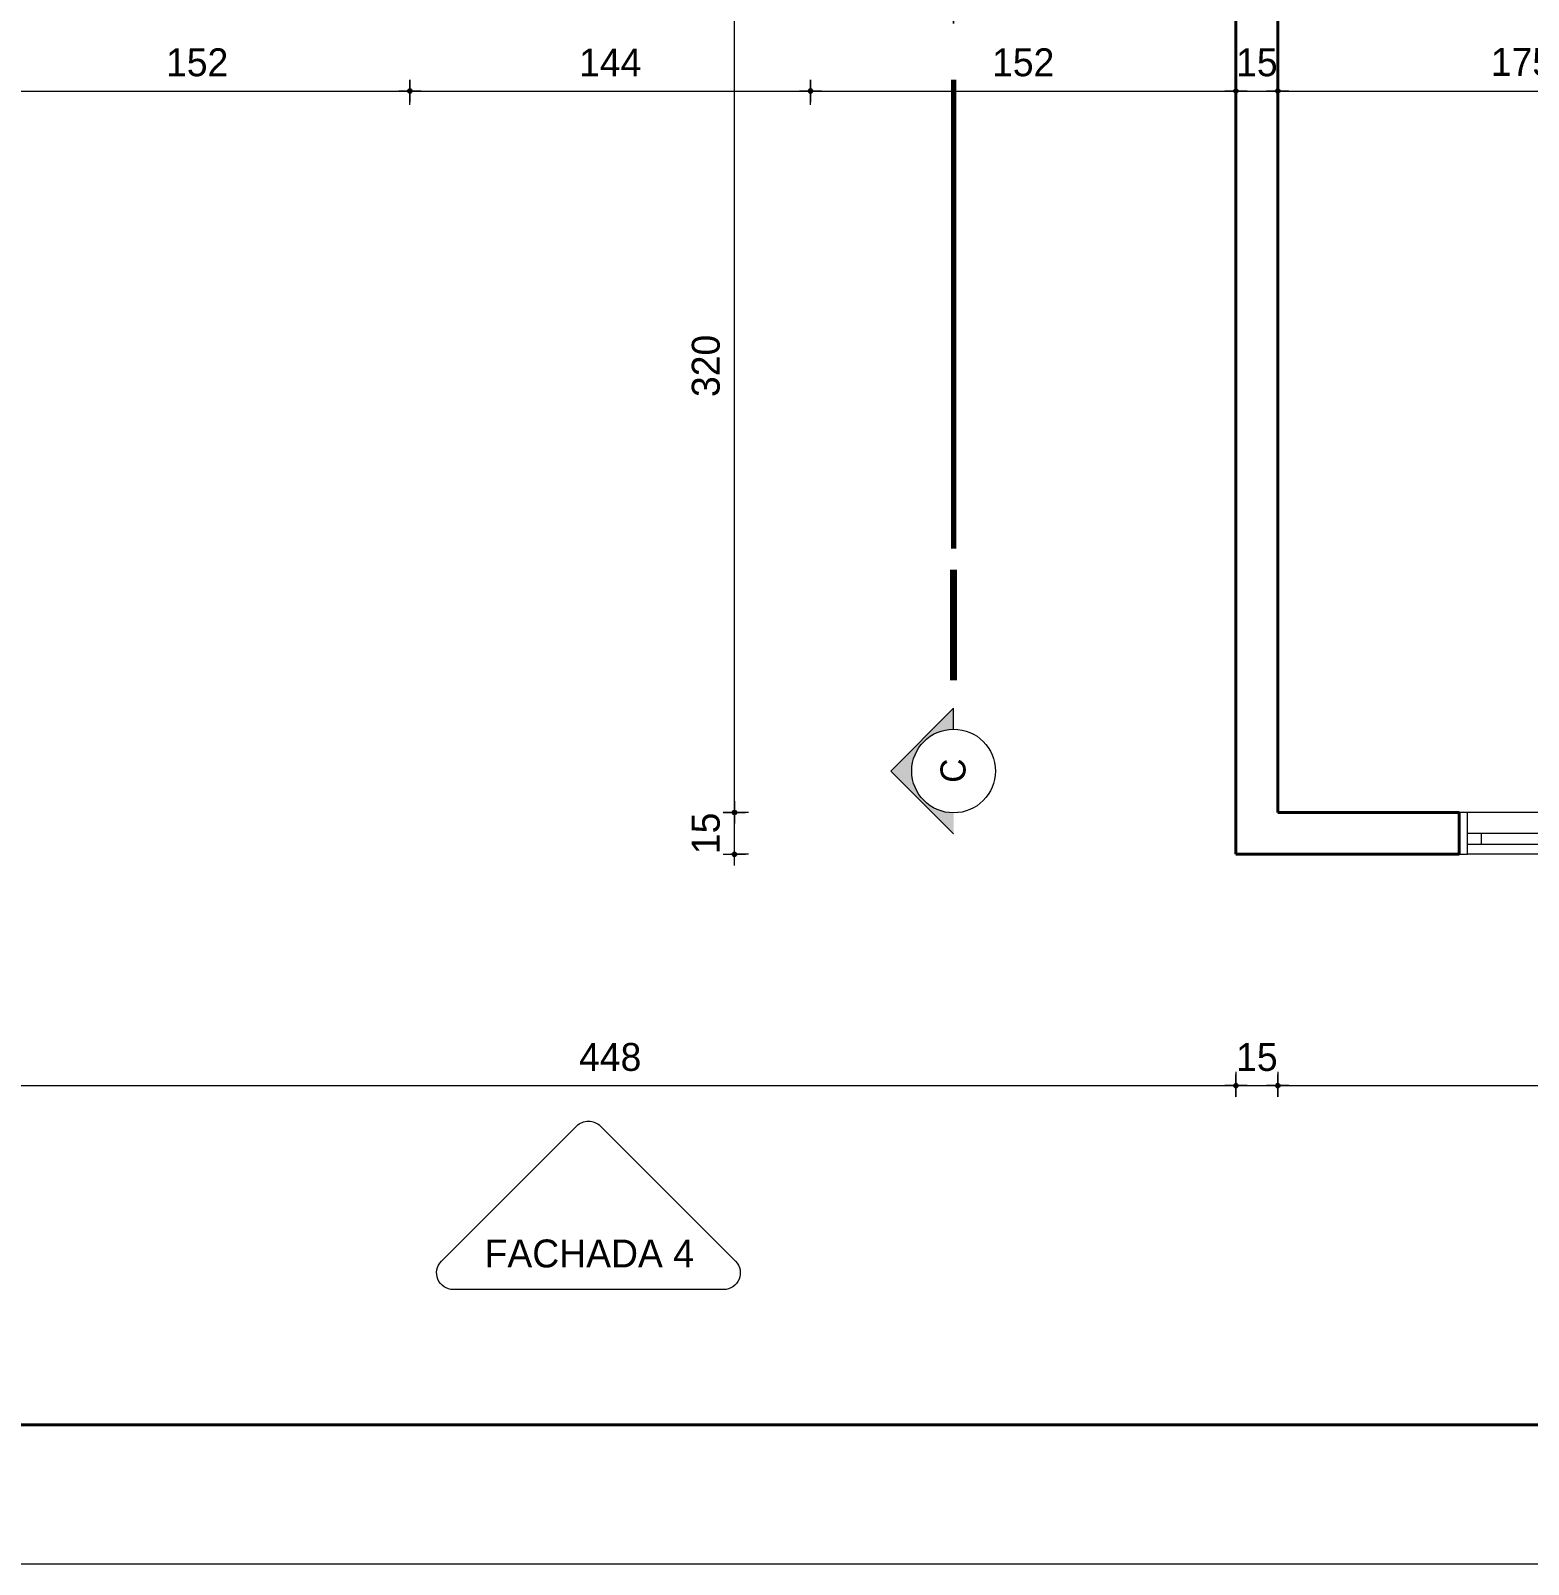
# Model space of a CAD drawing. Header units: millimetres. Extents: x 13204 to 24802, y 21209 to 40694.
# Drawn here: x 18541 to 19077, y 35321 to 35871 of the extents above; entities that cross this region are included whole.
import ezdxf

# ---------------------------------------------------------------- set-up
doc = ezdxf.new("R2010")
doc.units = ezdxf.units.MM
doc.linetypes.add('ACAD_ISO04W100', pattern=[30, 24, -3, 0, -3])
doc.linetypes.add('ACAD_ISO12W100', pattern=[21, 12, -3, 0, -3, 0, -3])
for name, color, linetype, lineweight in [('COTAS', 30, 'Continuous', 5), ('Esquadrias', 2, 'Continuous', 20), ('Linha Corte', 7, 'Continuous', 70), ('PAREDE', 1, 'Continuous', 40), ('Paredes', 1, 'Continuous', 40), ('TEXTO', 4, 'Continuous', 5)]:
    doc.layers.add(name, color=color, linetype=linetype, lineweight=lineweight)
doc.styles.add('LANA', font='stylu.ttf')
doc.dimstyles.new('COTA 50', dxfattribs={"dimscale": 0, "dimtxt": 10, "dimasz": 0.5, "dimexe": 1.25, "dimexo": 5, "dimgap": 5, "dimtad": 1, "dimdec": 0, "dimtxsty": 'LANA', "dimblk": 'cota', "dimcen": 2.5, "dimse2": 1, "dimclrd": 256, "dimclre": 256, "dimclrt": 256, "dimaunit": 1, "dimadec": 0, "dimazin": 0, "dimtfac": 1, "dimtdec": 0, "dimtmove": 0, "dimatfit": 3, "dimldrblk": 'DOTSMALL', "dimfxl": 5, "dimfxlon": 1, "dimtzin": 9, "dimlwd": -1, "dimlwe": -1, "dimarcsym": 0})

# ---------------------------------------------------------------- blocks, each defined once
blk = doc.blocks.new('*U13', base_point=(47994.74, 3576.54))
at = {"layer": 'Esquadrias'}
for p, q in [((47847.74, 3576.54), (47844.74, 3576.54)), ((47847.74, 3561.54), (47847.74, 3576.54)), ((47991.74, 3573.04), (47917.24, 3573.04)), ((47917.24, 3565.04), (47917.24, 3573.04)), ((47922.24, 3565.04), (47922.24, 3573.04)), ((47986.74, 3569.04), (47986.74, 3573.04)), ((47991.74, 3576.54), (47994.74, 3576.54)), ((47991.74, 3561.54), (47991.74, 3576.54)), ((47991.74, 3569.04), (47847.74, 3569.04)), ((47852.74, 3565.04), (47852.74, 3569.04)), ((47844.74, 3561.54), (47847.74, 3561.54)), ((47922.24, 3565.04), (47847.74, 3565.04)), ((47994.74, 3561.54), (47991.74, 3561.54))]:
    blk.add_line(p, q, dxfattribs=at)
at = {"layer": 'Esquadrias', "color": 0}
for p, q in [((47991.74, 3576.54), (47847.74, 3576.54)), ((47991.74, 3561.54), (47847.74, 3561.54))]:
    blk.add_line(p, q, dxfattribs=at)
blk = doc.blocks.new('cota')
at = {"layer": 'COTAS'}
blk.add_hatch(color=256, dxfattribs=at).paths.add_polyline_path([(-1.6, 0, 1), (1.6, 0, 1)])
for points in [[(-1.6, 0), (-8, 0)], [(0, 1.6), (0, 8)], [(8, 0), (1.6, 0)], [(0, -8), (0, -1.6)]]:
    blk.add_lwpolyline(points, dxfattribs=at)
blk.add_circle((0, 0), 1.6, dxfattribs=at)
blk = doc.blocks.new('*D636')
at = {"layer": 'COTAS', "transparency": 16777216}
for p, q in [((18524.27, 35497.97), (18524.27, 35491.72)), ((18524.77, 35492.97), (18972.22, 35492.97))]:
    blk.add_line(p, q, dxfattribs=at)
at = {"layer": 'Defpoints', "color": 0, "transparency": 16777216}
for p in [(18524.27, 35575.87), (18972.72, 35575.87), (18972.72, 35492.97)]:
    blk.add_point(p, dxfattribs=at)
at = {"layer": 'COTAS', "transparency": 16777216, "xscale": 0.5, "yscale": 0.5, "zscale": 0.5, "rotation": 180}
blk.add_blockref('cota', (18524.27, 35492.97), dxfattribs=at)
at = {"layer": 'COTAS', "transparency": 16777216, "xscale": 0.5, "yscale": 0.5, "zscale": 0.5}
blk.add_blockref('cota', (18972.72, 35492.97), dxfattribs=at)
at = {"layer": 'COTAS', "transparency": 16777216, "insert": (18748.49, 35503.19), "char_height": 10, "attachment_point": 5, "style": 'LANA'}
blk.add_mtext('448', dxfattribs=at)
blk = doc.blocks.new('_DotSmall')
at = {"layer": 'PAREDE', "color": 0, "const_width": 0.5}
blk.add_lwpolyline([(-0.0625, 0, 1), (0.0625, 0, 1)], format="xyb", close=True, dxfattribs=at)
blk = doc.blocks.new('*D448')
at = {"layer": 'COTAS', "transparency": 16777216}
for p, q in [((18972.72, 35497.97), (18972.72, 35491.72)), ((18973.22, 35492.97), (18987.22, 35492.97))]:
    blk.add_line(p, q, dxfattribs=at)
at = {"layer": 'Defpoints', "color": 0, "transparency": 16777216}
for p in [(18987.72, 35590.87), (18972.72, 35575.87), (18987.72, 35492.97)]:
    blk.add_point(p, dxfattribs=at)
at = {"layer": 'COTAS', "transparency": 16777216, "xscale": 0.5, "yscale": 0.5, "zscale": 0.5, "rotation": 180}
blk.add_blockref('cota', (18972.72, 35492.97), dxfattribs=at)
at = {"layer": 'COTAS', "transparency": 16777216, "xscale": 0.5, "yscale": 0.5, "zscale": 0.5}
blk.add_blockref('cota', (18987.72, 35492.97), dxfattribs=at)
at = {"layer": 'COTAS', "transparency": 16777216, "insert": (18980.22, 35503.18), "char_height": 10, "attachment_point": 5, "style": 'LANA'}
blk.add_mtext('15', dxfattribs=at)
blk = doc.blocks.new('*D637')
at = {"layer": 'COTAS', "transparency": 16777216}
for p, q in [((18987.72, 35497.97), (18987.72, 35491.72)), ((18988.22, 35492.97), (19267.22, 35492.97))]:
    blk.add_line(p, q, dxfattribs=at)
at = {"layer": 'Defpoints', "color": 0, "transparency": 16777216}
for p in [(18987.72, 35590.87), (19267.72, 35590.87), (19267.72, 35492.97)]:
    blk.add_point(p, dxfattribs=at)
at = {"layer": 'COTAS', "transparency": 16777216, "xscale": 0.5, "yscale": 0.5, "zscale": 0.5, "rotation": 180}
blk.add_blockref('cota', (18987.72, 35492.97), dxfattribs=at)
at = {"layer": 'COTAS', "transparency": 16777216, "xscale": 0.5, "yscale": 0.5, "zscale": 0.5}
blk.add_blockref('cota', (19267.72, 35492.97), dxfattribs=at)
at = {"layer": 'COTAS', "transparency": 16777216, "insert": (19127.72, 35503.18), "char_height": 10, "attachment_point": 5, "style": 'LANA'}
blk.add_mtext('280', dxfattribs=at)
blk = doc.blocks.new('*D454')
at = {"layer": 'COTAS', "transparency": 16777216}
for p, q in [((18524.27, 35844.37), (18524.27, 35850.62)), ((18524.77, 35849.37), (18676.22, 35849.37))]:
    blk.add_line(p, q, dxfattribs=at)
at = {"layer": 'Defpoints', "color": 0, "transparency": 16777216}
for p in [(18676.72, 35849.37), (18524.27, 35804.75), (18676.72, 35804.75)]:
    blk.add_point(p, dxfattribs=at)
at = {"layer": 'COTAS', "transparency": 16777216, "xscale": 0.5, "yscale": 0.5, "zscale": 0.5, "rotation": 180}
blk.add_blockref('cota', (18524.27, 35849.37), dxfattribs=at)
at = {"layer": 'COTAS', "transparency": 16777216, "xscale": 0.5, "yscale": 0.5, "zscale": 0.5}
blk.add_blockref('cota', (18676.72, 35849.37), dxfattribs=at)
at = {"layer": 'COTAS', "transparency": 16777216, "insert": (18600.49, 35859.59), "char_height": 10, "attachment_point": 5, "style": 'LANA'}
blk.add_mtext('152', dxfattribs=at)
blk = doc.blocks.new('*D455')
at = {"layer": 'COTAS', "transparency": 16777216}
for p, q in [((18676.72, 35844.37), (18676.72, 35850.62)), ((18677.22, 35849.37), (18819.77, 35849.37))]:
    blk.add_line(p, q, dxfattribs=at)
at = {"layer": 'Defpoints', "color": 0, "transparency": 16777216}
for p in [(18820.27, 35849.37), (18676.72, 35804.75), (18820.27, 35804.75)]:
    blk.add_point(p, dxfattribs=at)
at = {"layer": 'COTAS', "transparency": 16777216, "xscale": 0.5, "yscale": 0.5, "zscale": 0.5, "rotation": 180}
blk.add_blockref('cota', (18676.72, 35849.37), dxfattribs=at)
at = {"layer": 'COTAS', "transparency": 16777216, "xscale": 0.5, "yscale": 0.5, "zscale": 0.5}
blk.add_blockref('cota', (18820.27, 35849.37), dxfattribs=at)
at = {"layer": 'COTAS', "transparency": 16777216, "insert": (18748.49, 35859.6), "char_height": 10, "attachment_point": 5, "style": 'LANA'}
blk.add_mtext('144', dxfattribs=at)
blk = doc.blocks.new('*D456')
at = {"layer": 'COTAS', "transparency": 16777216}
for p, q in [((18820.27, 35844.37), (18820.27, 35850.62)), ((18820.77, 35849.37), (18972.22, 35849.37))]:
    blk.add_line(p, q, dxfattribs=at)
at = {"layer": 'Defpoints', "color": 0, "transparency": 16777216}
for p in [(18972.72, 35849.37), (18820.27, 35804.75), (18972.72, 35804.75)]:
    blk.add_point(p, dxfattribs=at)
at = {"layer": 'COTAS', "transparency": 16777216, "xscale": 0.5, "yscale": 0.5, "zscale": 0.5, "rotation": 180}
blk.add_blockref('cota', (18820.27, 35849.37), dxfattribs=at)
at = {"layer": 'COTAS', "transparency": 16777216, "xscale": 0.5, "yscale": 0.5, "zscale": 0.5}
blk.add_blockref('cota', (18972.72, 35849.37), dxfattribs=at)
at = {"layer": 'COTAS', "transparency": 16777216, "insert": (18896.49, 35859.59), "char_height": 10, "attachment_point": 5, "style": 'LANA'}
blk.add_mtext('152', dxfattribs=at)
blk = doc.blocks.new('*D460')
at = {"layer": 'COTAS', "transparency": 16777216}
for p, q in [((18972.72, 35844.37), (18972.72, 35850.62)), ((18973.22, 35849.37), (18987.22, 35849.37))]:
    blk.add_line(p, q, dxfattribs=at)
at = {"layer": 'Defpoints', "color": 0, "transparency": 16777216}
for p in [(18987.72, 35849.37), (18972.72, 35804.75), (18987.72, 35804.75)]:
    blk.add_point(p, dxfattribs=at)
at = {"layer": 'COTAS', "transparency": 16777216, "xscale": 0.5, "yscale": 0.5, "zscale": 0.5, "rotation": 180}
blk.add_blockref('cota', (18972.72, 35849.37), dxfattribs=at)
at = {"layer": 'COTAS', "transparency": 16777216, "xscale": 0.5, "yscale": 0.5, "zscale": 0.5}
blk.add_blockref('cota', (18987.72, 35849.37), dxfattribs=at)
at = {"layer": 'COTAS', "transparency": 16777216, "insert": (18980.22, 35859.59), "char_height": 10, "attachment_point": 5, "style": 'LANA'}
blk.add_mtext('15', dxfattribs=at)
blk = doc.blocks.new('*D461')
at = {"layer": 'COTAS', "transparency": 16777216}
for p, q in [((18987.72, 35844.37), (18987.72, 35850.62)), ((18988.22, 35849.37), (19162.22, 35849.37))]:
    blk.add_line(p, q, dxfattribs=at)
at = {"layer": 'Defpoints', "color": 0, "transparency": 16777216}
for p in [(19162.72, 35849.37), (18987.72, 35804.75), (19162.72, 35804.75)]:
    blk.add_point(p, dxfattribs=at)
at = {"layer": 'COTAS', "transparency": 16777216, "xscale": 0.5, "yscale": 0.5, "zscale": 0.5, "rotation": 180}
blk.add_blockref('cota', (18987.72, 35849.37), dxfattribs=at)
at = {"layer": 'COTAS', "transparency": 16777216, "xscale": 0.5, "yscale": 0.5, "zscale": 0.5}
blk.add_blockref('cota', (19162.72, 35849.37), dxfattribs=at)
at = {"layer": 'COTAS', "transparency": 16777216, "insert": (19075.22, 35859.73), "char_height": 10, "attachment_point": 5, "style": 'LANA'}
blk.add_mtext('175', dxfattribs=at)
blk = doc.blocks.new('*D513')
at = {"layer": 'COTAS', "transparency": 16777216}
for p, q in [((18793.02, 35576.37), (18793.02, 35590.37)), ((18798.02, 35575.87), (18791.77, 35575.87))]:
    blk.add_line(p, q, dxfattribs=at)
at = {"layer": 'Defpoints', "color": 0, "transparency": 16777216}
for p in [(18793.02, 35590.87), (18987.72, 35590.87), (18972.72, 35575.87)]:
    blk.add_point(p, dxfattribs=at)
at = {"layer": 'COTAS', "transparency": 16777216, "xscale": 0.5, "yscale": 0.5, "zscale": 0.5}
for p, rotation in [((18793.02, 35590.87), 90), ((18793.02, 35575.87), 270)]:
    blk.add_blockref('cota', p, dxfattribs=dict(at, rotation=rotation))
at = {"layer": 'COTAS', "transparency": 16777216, "insert": (18782.8, 35583.37), "char_height": 10, "attachment_point": 5, "rotation": 90, "style": 'LANA'}
blk.add_mtext('15', dxfattribs=at)
blk = doc.blocks.new('*D697')
at = {"layer": 'COTAS', "transparency": 16777216}
for p, q in [((18793.02, 35591.37), (18793.02, 35910.37)), ((18798.02, 35590.87), (18791.77, 35590.87))]:
    blk.add_line(p, q, dxfattribs=at)
at = {"layer": 'Defpoints', "color": 0, "transparency": 16777216}
for p in [(18793.02, 35910.87), (18972.72, 35910.87), (18987.72, 35590.87)]:
    blk.add_point(p, dxfattribs=at)
at = {"layer": 'COTAS', "transparency": 16777216, "xscale": 0.5, "yscale": 0.5, "zscale": 0.5}
for p, rotation in [((18793.02, 35910.87), 90), ((18793.02, 35590.87), 270)]:
    blk.add_blockref('cota', p, dxfattribs=dict(at, rotation=rotation))
at = {"layer": 'COTAS', "transparency": 16777216, "insert": (18782.8, 35750.87), "char_height": 10, "attachment_point": 5, "rotation": 90, "style": 'LANA'}
blk.add_mtext('320', dxfattribs=at)

msp = doc.modelspace()

# ---------------------------------------------------------------- hatches: boundary and pattern name
at = {"layer": 'TEXTO'}
msp.add_hatch(color=256, dxfattribs=at).paths.add_polyline_path([(18871.55, 35590.71), (18871.55, 35583.21), (18849.05, 35605.71), (18871.55, 35628.21), (18871.55, 35620.71, 1)])

# ---------------------------------------------------------------- linework, layer by layer
at = {"layer": 'Linha Corte', "linetype": 'ACAD_ISO04W100', "ltscale": 7}
msp.add_line((18871.55, 37113.99), (18871.55, 35677.84), dxfattribs=at)
at = {"layer": 'Paredes'}
for p, q in [((18972.72, 35910.87), (18972.72, 35575.87)), ((18987.72, 35910.87), (18987.72, 35590.87)), ((18987.72, 35590.87), (19052.72, 35590.87)), ((19052.72, 35590.87), (19052.72, 35575.87)), ((18972.72, 35575.87), (19052.72, 35575.87)), ((21256.85, 35371.43), (13347.91, 35371.43))]:
    msp.add_line(p, q, dxfattribs=at)
at = {"layer": 'TEXTO'}
for p, q in [((18871.55, 35628.21), (18849.05, 35605.71)), ((18871.55, 35620.71), (18871.55, 35628.21)), ((18871.55, 35583.21), (18849.05, 35605.71)), ((21305.52, 35321.45), (13299.23, 35321.45))]:
    msp.add_line(p, q, dxfattribs=at)
at = {"layer": 'TEXTO', "linetype": 'ACAD_ISO12W100', "ltscale": 0.15, "const_width": 2.5}
msp.add_lwpolyline([(18871.55, 35638.23), (18871.55, 35677.84)], dxfattribs=at)
at = {"layer": 'TEXTO'}
msp.add_lwpolyline([(18692.25, 35419.89, -0.668179), (18688.04, 35430.07), (18736.49, 35478.52, -0.414214), (18744.93, 35478.52), (18793.38, 35430.07, -0.668179), (18789.16, 35419.89)], format="xyb", close=True, dxfattribs=at)
msp.add_circle((18871.55, 35605.71), 15, dxfattribs=at)
msp.add_solid([(18871.55, 35628.21), (18871.55, 35628.21), (18871.55, 35628.21), (18849.05, 35605.71)], dxfattribs=at)

# ---------------------------------------------------------------- block references
at = {"layer": 'Esquadrias', "color": 5, "xscale": -1, "yscale": -1, "rotation": 180}
msp.add_blockref('*U13', (19202.72, 35590.87), dxfattribs=at)

# ---------------------------------------------------------------- texts
at = {"layer": 'TEXTO', "style": 'LANA'}
msp.add_text('C', height=9, rotation=90, dxfattribs=at).set_placement((18875.83, 35601.5))
at = {"layer": 'TEXTO', "insert": (18741, 35437.84), "char_height": 10, "width": 119.395, "attachment_point": 2, "style": 'LANA'}
msp.add_mtext('FACHADA 4', dxfattribs=at)

# ---------------------------------------------------------------- dimensions: what is measured, and where the dimension line sits
at = {"layer": 'COTAS'}
dim = msp.add_linear_dim(base=(18793.02, 35910.87), p1=(18987.72, 35590.87), p2=(18972.72, 35910.87), angle=90, dimstyle='COTA 50', override={"dimscale": 1, "dimtmove": 1}, dxfattribs=at)
dim.commit()
dim.dimension.update_dxf_attribs({"geometry": '*D697', "text_midpoint": (18782.8, 35750.87)})
for base, p1, p2, override, picture, middle in [((18676.72, 35849.37), (18524.27, 35804.75), (18676.72, 35804.75), {"dimscale": 1}, '*D454', (18600.49, 35859.59)), ((18820.27, 35849.37), (18676.72, 35804.75), (18820.27, 35804.75), {"dimscale": 1}, '*D455', (18748.49, 35859.6)), ((18972.72, 35849.37), (18820.27, 35804.75), (18972.72, 35804.75), {"dimscale": 1}, '*D456', (18896.49, 35859.59)), ((19162.72, 35849.37), (18987.72, 35804.75), (19162.72, 35804.75), {"dimscale": 1, "dimtmove": 1}, '*D461', (19075.22, 35859.73)), ((19267.72, 35492.97), (18987.72, 35590.87), (19267.72, 35590.87), {"dimscale": 1}, '*D637', (19127.72, 35503.18)), ((18972.72, 35492.97), (18524.27, 35575.87), (18972.72, 35575.87), {"dimscale": 1}, '*D636', (18748.49, 35503.19))]:
    dim = msp.add_linear_dim(base=base, p1=p1, p2=p2, dimstyle='COTA 50', override=override, dxfattribs=at)
    dim.commit()
    dim.dimension.update_dxf_attribs({"geometry": picture, "text_midpoint": middle})
for base, p1, p2, picture, middle in [((18987.72, 35849.37), (18972.72, 35804.75), (18987.72, 35804.75), '*D460', (18980.22, 35849.37)), ((18987.72, 35492.97), (18972.72, 35575.87), (18987.72, 35590.87), '*D448', (18980.22, 35492.97))]:
    dim = msp.add_linear_dim(base=base, p1=p1, p2=p2, dimstyle='COTA 50', override={"dimscale": 1}, dxfattribs=at)
    dim.commit()
    dim.dimension.update_dxf_attribs({"geometry": picture, "text_midpoint": middle, "dimtype": 160})
dim = msp.add_linear_dim(base=(18793.02, 35590.87), p1=(18972.72, 35575.87), p2=(18987.72, 35590.87), angle=90, dimstyle='COTA 50', override={"dimscale": 1}, dxfattribs=at)
dim.commit()
dim.dimension.update_dxf_attribs({"geometry": '*D513', "text_midpoint": (18793.02, 35583.37), "dimtype": 160})

doc.saveas('drawing.dxf')
